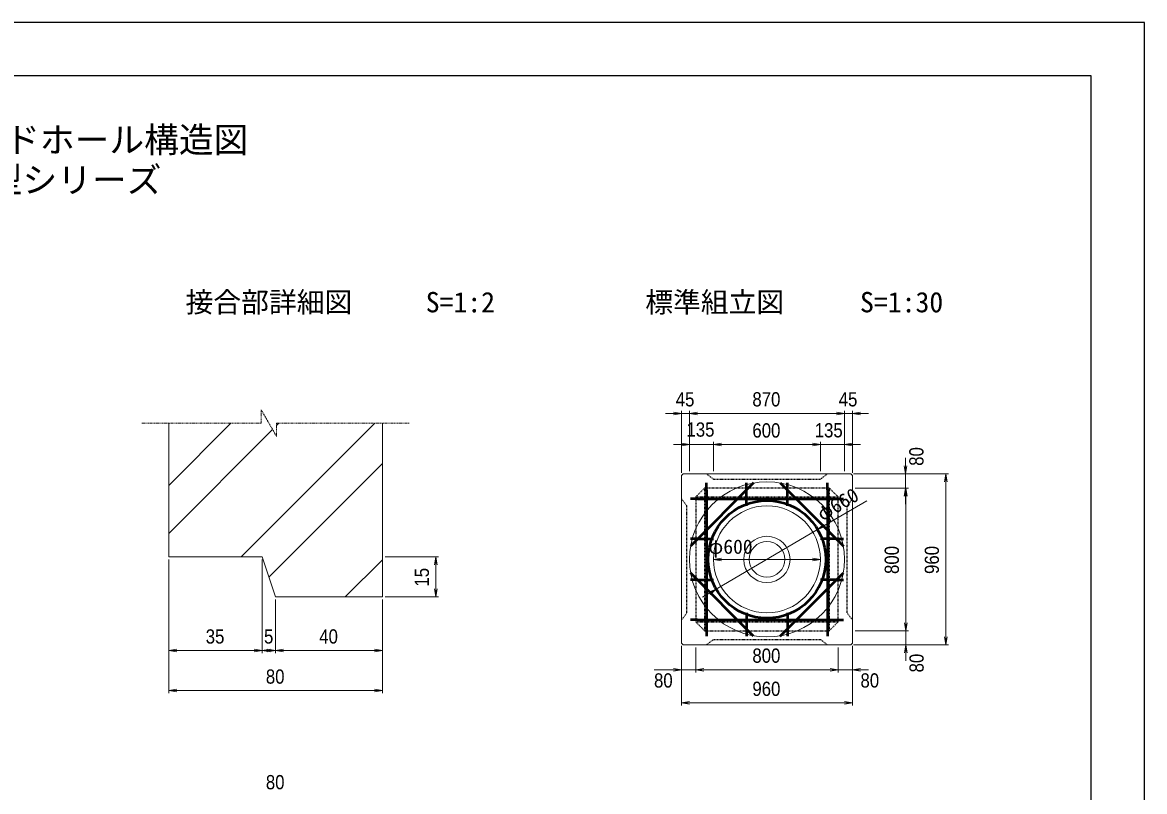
# Model space of a CAD drawing. Units: millimetres, scale not verified. Extents: x -210 to 210, y -148 to 148.
# Drawn here: x 0 to 210, y 4.7 to 148.5 of the extents above; entities that cross this region are included whole.
import ezdxf
from ezdxf.enums import TextEntityAlignment as Align

# ---------------------------------------------------------------- set-up
doc = ezdxf.new("R2010")
doc.units = ezdxf.units.MM
doc.linetypes.add('USER1', pattern=[12.95, 6.35, -3.175, 0.25, -3.175])
doc.linetypes.add('USER2', pattern=[4.7625, 3.175, -1.5875])
doc.layers.add('0-0', color=7, linetype='Continuous')
for name, color, linetype, lineweight in [('0-1_0', 9, 'Continuous', 25), ('0-2_dims', 2, 'Continuous', 13), ('0-3_pen1実線', 4, 'Continuous', 13), ('0-5_pen3実線', 7, 'Continuous', 18), ('0-6_pen4実線', 6, 'Continuous', 25), ('0-7_pen1一点', 4, 'USER1', 13), ('0-8_pen2破線', 3, 'USER2', 25), ('0-9_鉄筋１', 7, 'Continuous', 50), ('0-A_鉄筋２', 7, 'Continuous', 50), ('0-C_鉄筋', 7, 'Continuous', 50)]:
    doc.layers.add(name, color=color, linetype=linetype, lineweight=lineweight)
doc.styles.add('ＭＳ ゴシック', font='')
doc.styles.add('ＭＳ Ｐゴシック', font='')
doc.styles.get('ＭＳ ゴシック').set_extended_font_data('MS Gothic')
doc.styles.get('ＭＳ Ｐゴシック').set_extended_font_data('MS PGothic')

# ---------------------------------------------------------------- blocks, each defined once
blk = doc.blocks.new('部分図 1')
at = {"layer": '0-1_0'}
blk.add_lwpolyline([(0, 0), (12600, 0), (12600, 8910), (0, 8910)], close=True, dxfattribs=at)
at = {"layer": '0-2_dims'}
for p, q in [((10000, 6717), (9910, 6717)), ((10000, 6383), (10000, 6732)), ((10045, 6717), (10000, 6717)), ((10045, 6393), (10045, 6732)), ((10045, 6393), (10045, 6732)), ((10045, 6717), (10135, 6717)), ((10915, 6717), (10045, 6717)), ((10915, 6717), (10825, 6717)), ((10915, 6393), (10915, 6732)), ((10915, 6393), (10915, 6732)), ((10915, 6717), (10960, 6717)), ((10960, 6383), (10960, 6732)), ((10960, 6717), (11050, 6717)), ((10045, 6393), (10045, 6557.58)), ((10180, 6393), (10180, 6557.58)), ((10180, 6393), (10180, 6557.58)), ((10780, 6393), (10780, 6557.58)), ((10780, 6393), (10780, 6557.58)), ((10915, 6393), (10915, 6557.58)), ((10045, 6542.58), (9955, 6542.58)), ((10180, 6542.58), (10045, 6542.58)), ((10180, 6542.58), (10780, 6542.58)), ((10180, 6542.58), (10270, 6542.58)), ((10780, 6542.58), (10690, 6542.58)), ((10780, 6542.58), (10915, 6542.58)), ((10915, 6542.58), (11005, 6542.58)), ((11258.74, 6378), (11258.74, 6468)), ((10965, 6378), (11499.69, 6378)), ((10965, 6378), (11273.74, 6378)), ((11258.74, 6298), (11258.74, 6378)), ((11484.69, 5418), (11484.69, 6378)), ((10975, 6298), (11274.69, 6298)), ((10975, 6298), (11273.74, 6298)), ((11258.74, 6298), (11258.74, 6208)), ((11259.69, 6298), (11259.69, 5498)), ((7121.08, 5897.4), (7121.08, 5371.73)), ((7121.08, 5897.4), (7121.08, 5146.73)), ((7646.08, 5897.4), (7646.08, 5371.73)), ((7646.08, 5897.4), (7646.08, 5371.73)), ((8336.08, 5912.4), (8636.18, 5912.4)), ((8621.18, 5912.4), (8621.18, 5687.4)), ((7721.08, 5672.4), (7721.08, 5371.73)), ((7721.08, 5672.4), (7721.08, 5371.73)), ((8321.08, 5672.4), (8321.08, 5371.73)), ((8321.08, 5672.4), (8321.08, 5146.73)), ((8336.08, 5687.4), (8636.18, 5687.4)), ((11259.69, 5498), (11259.69, 5588)), ((10975, 5498), (11274.69, 5498)), ((10975, 5498), (11274.69, 5498)), ((11259.69, 5498), (11259.69, 5418)), ((10965, 5418), (11274.69, 5418)), ((10965, 5418), (11499.69, 5418)), ((11259.69, 5418), (11259.69, 5328)), ((7646.08, 5386.73), (7121.08, 5386.73)), ((7721.08, 5386.73), (7646.08, 5386.73)), ((7721.08, 5386.73), (8321.08, 5386.73)), ((10000, 5413), (10000, 5078)), ((10000, 5413), (10000, 5264.08)), ((10080, 5403), (10080, 5264.09)), ((10080, 5403), (10080, 5264.08)), ((10880, 5403), (10880, 5264.09)), ((10880, 5403), (10880, 5264.09)), ((10960, 5413), (10960, 5078)), ((10960, 5413), (10960, 5264.09)), ((10000, 5279.08), (9845.91, 5279.08)), ((10080, 5279.08), (10000, 5279.08)), ((10080, 5279.09), (10880, 5279.09)), ((10080, 5279.08), (10170, 5279.08)), ((10880, 5279.09), (10790, 5279.09)), ((10880, 5279.09), (10960, 5279.09)), ((10960, 5279.09), (11050, 5279.09)), ((8321.08, 5161.73), (7121.08, 5161.73)), ((10000, 5093), (10960, 5093))]:
    blk.add_line(p, q, dxfattribs=at)
at = {"layer": '0-2_dims', "lineweight": 18}
for p, q in [((10764.5, 6065.21), (11040.39, 6227.35)), ((10764.5, 6065.21), (10195.5, 5730.79)), ((10180, 5898), (10780, 5898)), ((10195.5, 5730.79), (10117.91, 5685.19))]:
    blk.add_line(p, q, dxfattribs=at)
at = {"layer": '0-2_dims'}
for points in [[(9955, 6709.5), (10000, 6717), (9955, 6724.5)], [(10090, 6724.5), (10045, 6717), (10090, 6709.5)], [(10090, 6724.5), (10045, 6717), (10090, 6709.5)], [(10870, 6709.5), (10915, 6717), (10870, 6724.5)], [(10870, 6709.5), (10915, 6717), (10870, 6724.5)], [(11005, 6724.5), (10960, 6717), (11005, 6709.5)], [(10000, 6535.08), (10045, 6542.58), (10000, 6550.08)], [(10225, 6550.08), (10180, 6542.58), (10225, 6535.08)], [(10225, 6550.08), (10180, 6542.58), (10225, 6535.08)], [(10735, 6535.08), (10780, 6542.58), (10735, 6550.08)], [(10735, 6535.08), (10780, 6542.58), (10735, 6550.08)], [(10960, 6550.08), (10915, 6542.58), (10960, 6535.08)], [(11251.24, 6423), (11258.74, 6378), (11266.24, 6423)], [(11492.19, 6333), (11484.69, 6378), (11477.19, 6333)], [(11266.24, 6253), (11258.74, 6298), (11251.24, 6253)], [(11267.19, 6253), (11259.69, 6298), (11252.19, 6253)], [(8628.68, 5867.4), (8621.18, 5912.4), (8613.68, 5867.4)], [(8613.68, 5732.4), (8621.18, 5687.4), (8628.68, 5732.4)], [(11252.19, 5543), (11259.69, 5498), (11267.19, 5543)], [(11252.19, 5543), (11259.69, 5498), (11267.19, 5543)], [(11267.19, 5373), (11259.69, 5418), (11252.19, 5373)], [(11477.19, 5463), (11484.69, 5418), (11492.19, 5463)], [(7166.08, 5394.23), (7121.08, 5386.73), (7166.08, 5379.23)], [(7601.08, 5379.23), (7646.08, 5386.73), (7601.08, 5394.23)], [(7691.08, 5394.23), (7646.08, 5386.73), (7691.08, 5379.23)], [(7676.08, 5379.23), (7721.08, 5386.73), (7676.08, 5394.23)], [(7766.08, 5394.23), (7721.08, 5386.73), (7766.08, 5379.23)], [(8276.08, 5379.23), (8321.08, 5386.73), (8276.08, 5394.23)], [(9955, 5271.58), (10000, 5279.08), (9955, 5286.58)], [(10125, 5286.59), (10080, 5279.09), (10125, 5271.59)], [(10125, 5286.58), (10080, 5279.08), (10125, 5271.58)], [(10835, 5271.59), (10880, 5279.09), (10835, 5286.59)], [(10835, 5271.59), (10880, 5279.09), (10835, 5286.59)], [(11005, 5286.59), (10960, 5279.09), (11005, 5271.59)], [(7166.08, 5169.23), (7121.08, 5161.73), (7166.08, 5154.23)], [(8276.08, 5154.23), (8321.08, 5161.73), (8276.08, 5169.23)], [(10045, 5100.5), (10000, 5093), (10045, 5085.5)], [(10915, 5085.5), (10960, 5093), (10915, 5100.5)]]:
    blk.add_lwpolyline(points, dxfattribs=at)
at = {"layer": '0-2_dims', "lineweight": 18}
for points in [[(10799.5, 6094.47), (10764.5, 6065.21), (10807.1, 6081.54)], [(10225, 5905.5), (10180, 5898), (10225, 5890.5)], [(10735, 5890.5), (10780, 5898), (10735, 5905.5)], [(10160.5, 5701.53), (10195.5, 5730.79), (10152.9, 5714.46)]]:
    blk.add_lwpolyline(points, dxfattribs=at)
at = {"layer": '0-3_pen1実線'}
for p, q in [((7121.08, 6312.86), (7470.62, 6662.4)), ((7121.08, 6043.45), (7704.24, 6626.61)), ((7528.84, 5912.4), (8278.84, 6662.4)), ((7726.88, 6649.25), (7740.03, 6662.4)), ((7684.13, 5798.27), (8321.08, 6435.23)), ((8112.07, 5687.4), (8321.08, 5896.41))]:
    blk.add_line(p, q, dxfattribs=at)
at = {"layer": '0-5_pen3実線'}
for p, q in [((7121.08, 6662.4), (7121.08, 5912.4)), ((8321.08, 6662.4), (8321.08, 5687.4)), ((10010, 6378), (10000, 6368)), ((10000, 6368), (10000, 5428)), ((10950, 6378), (10010, 6378)), ((10950, 6378), (10960, 6368)), ((10960, 5428), (10960, 6368)), ((7646.08, 5912.4), (7121.08, 5912.4)), ((7721.08, 5687.4), (7646.08, 5912.4)), ((7721.08, 5687.4), (8321.08, 5687.4)), ((10000, 5428), (10010, 5418)), ((10010, 5418), (10950, 5418)), ((10960, 5428), (10950, 5418))]:
    blk.add_line(p, q, dxfattribs=at)
for radius in [435, 300, 130, 100]:
    blk.add_circle((10480, 5898), radius, dxfattribs=at)
at = {"layer": '0-6_pen4実線'}
blk.add_lwpolyline([(300, 300), (12300, 300), (12300, 8610), (300, 8610)], close=True, dxfattribs=at)
at = {"layer": '0-7_pen1一点'}
for p, q in [((7640.28, 6662.4), (7640.28, 6737.4)), ((7726.88, 6587.4), (7640.28, 6737.4)), ((7640.28, 6662.4), (6971.08, 6662.4)), ((8471.08, 6662.4), (7726.88, 6662.4)), ((7726.88, 6662.4), (7726.88, 6587.4))]:
    blk.add_line(p, q, dxfattribs=at)
at = {"layer": '0-8_pen2破線'}
for p, q in [((10140, 6378), (10180, 6348)), ((10820, 6378), (10780, 6348)), ((10180, 6348), (10780, 6348)), ((10000, 6238), (10030, 6198)), ((10080, 6248), (10130, 6298)), ((10080, 6248), (10080, 5548)), ((10080, 6248), (10880, 6248)), ((10830, 6298), (10130, 6298)), ((10130, 6298), (10130, 5498)), ((10830, 6298), (10880, 6248)), ((10830, 6298), (10830, 5498)), ((10880, 5548), (10880, 6248)), ((10960, 6238), (10930, 6198)), ((10130, 5498), (10080, 5548)), ((10080, 5548), (10880, 5548)), ((10880, 5548), (10830, 5498)), ((10130, 5498), (10830, 5498)), ((10140, 5418), (10180, 5448)), ((10180, 5448), (10780, 5448)), ((10820, 5418), (10780, 5448))]:
    blk.add_line(p, q, dxfattribs=at)
for points in [[(10000, 5558), (10030, 5598), (10030, 6198)], [(10960, 5558), (10930, 5598), (10930, 6198)]]:
    blk.add_lwpolyline(points, dxfattribs=at)
at = {"layer": '0-9_鉄筋１'}
for p, q in [((10405.35, 6328), (10050, 5972.65)), ((10554.65, 6328), (10910, 5972.65)), ((10090, 6238), (10870, 6238)), ((10365, 6198), (10365, 6288)), ((10595, 6198), (10595, 6288)), ((10820, 6288), (10820, 5508)), ((10090, 6013), (10180, 6013)), ((10870, 6013), (10780, 6013)), ((10405.35, 5468), (10050, 5823.35)), ((10554.65, 5468), (10910, 5823.35)), ((10090, 5783), (10180, 5783)), ((10870, 5783), (10780, 5783)), ((10365, 5598), (10365, 5508)), ((10595, 5598), (10595, 5508))]:
    blk.add_line(p, q, dxfattribs=at)
blk.add_circle((10480, 5898), 330, dxfattribs=at)
at = {"layer": '0-A_鉄筋２'}
for p, q in [((10140, 6288), (10140, 6328)), ((10365, 6288), (10365, 6328)), ((10595, 6288), (10595, 6328)), ((10820, 6288), (10820, 6328)), ((10090, 6238), (10050, 6238)), ((10870, 6238), (10910, 6238)), ((10090, 6013), (10050, 6013)), ((10870, 6013), (10910, 6013)), ((10090, 5783), (10050, 5783)), ((10870, 5783), (10910, 5783)), ((10090, 5558), (10050, 5558)), ((10870, 5558), (10910, 5558)), ((10140, 5508), (10140, 5468)), ((10365, 5508), (10365, 5468)), ((10595, 5508), (10595, 5468)), ((10820, 5508), (10820, 5468))]:
    blk.add_line(p, q, dxfattribs=at)
at = {"layer": '0-C_鉄筋'}
for p, q in [((10140, 6288), (10140, 5508)), ((10090, 5558), (10870, 5558))]:
    blk.add_line(p, q, dxfattribs=at)
at = {"layer": '0-2_dims', "color": 7, "style": 'ＭＳ Ｐゴシック', "width": 0.9}
for s, p in [('45', (9967.95, 6732)), ('870', (10398.18, 6732)), ('45', (10882.95, 6732)), ('135', (10028.18, 6562.45)), ('600', (10398.18, 6557.58)), ('135', (10748.18, 6558.45)), ('35', (7329.04, 5401.73)), ('5', (7656.31, 5401.73)), ('40', (7966.54, 5401.73)), ('800', (10398.18, 5294.09)), ('80', (7666.54, 5176.73)), ('80', (9845.91, 5154.99)), ('80', (11005, 5155)), ('960', (10398.18, 5108)), ('80', (7666.54, 4584.24))]:
    blk.add_text(s, height=79.98, dxfattribs=at).set_placement(p, align=Align.BOTTOM_LEFT)
for s, p in [('80', (11382.83, 6423)), ('800', (11244.69, 5816.18)), ('960', (11469.69, 5816.18)), ('15', (8606.18, 5745.35)), ('80', (11383.78, 5263.91))]:
    blk.add_text(s, height=79.98, rotation=90, dxfattribs=at).set_placement(p, align=Align.BOTTOM_LEFT)
at = {"layer": '0-2_dims', "color": 7, "style": 'ＭＳ ゴシック'}
blk.add_text('φ660', height=80.65, rotation=30.443, dxfattribs=at).set_placement((10803.05, 6088.44), align=Align.BOTTOM_LEFT)
blk.add_text('φ600', height=80.65, dxfattribs=at).set_placement((10151.5, 5905), align=Align.BOTTOM_LEFT)
at = {"layer": '0-5_pen3実線', "style": 'ＭＳ ゴシック'}
for s, height, p in [('\u3000接合部詳細図\u3000', 114.4, (7059.66, 7249.52)), ('S=1:2', 114.3, (8564.39, 7249.54)), ('\u3000標準組立図\u3000', 114.3, (9641, 7249.52)), ('S=1:30', 114.4, (11002.65, 7249.51))]:
    blk.add_text(s, height=height, dxfattribs=at).set_placement(p, align=Align.BOTTOM_LEFT)
at = {"layer": '0-6_pen4実線', "style": 'ＭＳ ゴシック'}
for s, p in [('\u3000ＫＯＥＩハンドホール構造図\u3000', (4837.55, 8137.5)), ('８００型シリーズ', (5520.06, 7912.51))]:
    blk.add_text(s, height=143, dxfattribs=at).set_placement(p, align=Align.BOTTOM_LEFT)

msp = doc.modelspace()

# ---------------------------------------------------------------- block references
at = {"layer": '0-0', "xscale": 0.0333333, "yscale": 0.0333333}
msp.add_blockref('部分図 1', (-210, -148.5), dxfattribs=at)

doc.saveas('drawing.dxf')
